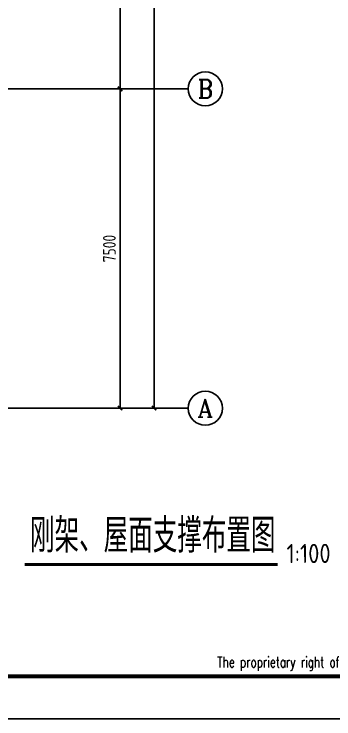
# Model space of a CAD drawing. Header units: millimetres. Extents: x 866309 to 879639, y 39442 to 44891.
# Drawn here: x 870919.5 to 870994.5, y 39448.6 to 39614.1 of the extents above; entities that cross this region are included whole.
import ezdxf
from ezdxf.enums import TextEntityAlignment as Align

# ---------------------------------------------------------------- set-up
doc = ezdxf.new("R2010")
doc.units = ezdxf.units.MM
doc.header["$LTSCALE"] = 1000
doc.header["$MEASUREMENT"] = 0
doc.linetypes.add('CENTER', pattern=[2, 1.25, -0.25, 0.25, -0.25])
doc.linetypes.add('DOTE', pattern=[2.42, 2, -0.2, 0.02, -0.2])
for name, color, linetype in [('AXIS', 3, 'Continuous'), ('AXIS_TEXT', 7, 'Continuous'), ('DIM', 7, 'Continuous'), ('DOTE', 1, 'DOTE'), ('NUM', 7, 'Continuous')]:
    doc.layers.add(name, color=color, linetype=linetype)
doc.styles.add('_TCH_AXIS', font='COMPLEX', dxfattribs={"bigfont": 'GBCBIG'})
doc.styles.add('COMPLEX', font='COMPLEX')
doc.styles.add('ECEC_TQ', font='txt_l.shx', dxfattribs={"bigfont": 'hztxt_l.shx'})
doc.styles.add('GBHZ', font='gbenor.shx', dxfattribs={"width": 0.9, "bigfont": 'gbcbig.shx'})
doc.dimstyles.new('Y100', dxfattribs={"dimscale": 0, "dimtxt": 3, "dimasz": 0.01, "dimexe": 1.2, "dimexo": 2, "dimgap": 1, "dimtad": 1, "dimdec": 0, "dimlfac": 100, "dimzin": 0, "dimdsep": 46, "dimtxsty": 'GBHZ', "dimblk": 'DX', "dimcen": 0.09, "dimdle": 1, "dimclrd": 7, "dimclre": 7, "dimclrt": 7, "dimadec": 0, "dimazin": 0, "dimtfac": 1, "dimtdec": 0, "dimtix": 1, "dimtmove": 2, "dimatfit": 3, "dimldrblk": 'DX', "dimfxl": 0, "dimtolj": 1, "dimtzin": 0, "dimarcsym": 0})

# ---------------------------------------------------------------- blocks, each defined once
blk = doc.blocks.new('_AXISO')
blk.add_circle((0, 0), 0.5)
at = {"layer": 'AXIS_TEXT', "style": 'COMPLEX', "width": 1.041667}
blk.add_attdef('A', text='', height=0.56, dxfattribs=at).set_placement((-0.25, -0.28), (0.25, -0.28), align=Align.FIT)
blk = doc.blocks.new('DX')
at = {"color": 0, "linetype": 'ByBlock', "const_width": 40}
blk.add_lwpolyline([(-54, -51), (46, 49)], dxfattribs=at)
blk = doc.blocks.new('*D1683')
at = {"layer": 'Defpoints', "color": 0, "transparency": 16777216}
for p in [(870928.33, 39596.59), (870944.33, 39596.59), (870928.33, 39521.59)]:
    blk.add_point(p, dxfattribs=at)
at = {"layer": 'dim', "color": 7, "lineweight": -2, "transparency": 16777216}
for p, q in [((870930.33, 39596.59), (870945.53, 39596.59)), ((870944.33, 39521.6), (870944.33, 39596.58)), ((870930.33, 39521.59), (870945.53, 39521.59))]:
    blk.add_line(p, q, dxfattribs=at)
at = {"layer": 'dim', "color": 7, "lineweight": -2, "transparency": 16777216, "xscale": 0.01, "yscale": 0.01, "zscale": 0.01}
for p, rotation in [((870944.33, 39596.59), 90), ((870944.33, 39521.59), 270)]:
    blk.add_blockref('DX', p, dxfattribs=dict(at, rotation=rotation))
at = {"layer": 'dim', "color": 7, "transparency": 16777216, "insert": (870941.83, 39559.09), "char_height": 3, "attachment_point": 5, "rotation": 90, "style": 'GBHZ'}
blk.add_mtext('\\A1;7500', dxfattribs=at)
blk = doc.blocks.new('*D1684')
at = {"layer": 'Defpoints', "color": 0, "transparency": 16777216}
for p in [(870928.33, 39671.59), (870944.33, 39671.59), (870928.33, 39596.59)]:
    blk.add_point(p, dxfattribs=at)
at = {"layer": 'dim', "color": 7, "lineweight": -2, "transparency": 16777216}
for p, q in [((870930.33, 39671.59), (870945.53, 39671.59)), ((870944.33, 39596.6), (870944.33, 39671.58)), ((870930.33, 39596.59), (870945.53, 39596.59))]:
    blk.add_line(p, q, dxfattribs=at)
at = {"layer": 'dim', "color": 7, "lineweight": -2, "transparency": 16777216, "xscale": 0.01, "yscale": 0.01, "zscale": 0.01}
for p, rotation in [((870944.33, 39671.59), 90), ((870944.33, 39596.59), 270)]:
    blk.add_blockref('DX', p, dxfattribs=dict(at, rotation=rotation))
at = {"layer": 'dim', "color": 7, "transparency": 16777216, "insert": (870941.83, 39634.09), "char_height": 3, "attachment_point": 5, "rotation": 90, "style": 'GBHZ'}
blk.add_mtext('\\A1;7500', dxfattribs=at)
blk = doc.blocks.new('*D1689')
at = {"layer": 'Defpoints', "color": 0, "transparency": 16777216}
for p in [(870928.33, 39971.59), (870952.33, 39971.59), (870928.33, 39521.59)]:
    blk.add_point(p, dxfattribs=at)
at = {"layer": 'dim', "color": 7, "lineweight": -2, "transparency": 16777216}
for p, q in [((870930.33, 39971.59), (870953.53, 39971.59)), ((870952.33, 39521.6), (870952.33, 39971.58)), ((870930.33, 39521.59), (870953.53, 39521.59))]:
    blk.add_line(p, q, dxfattribs=at)
at = {"layer": 'dim', "color": 7, "lineweight": -2, "transparency": 16777216, "xscale": 0.01, "yscale": 0.01, "zscale": 0.01}
for p, rotation in [((870952.33, 39971.59), 90), ((870952.33, 39521.59), 270)]:
    blk.add_blockref('DX', p, dxfattribs=dict(at, rotation=rotation))
at = {"layer": 'dim', "color": 7, "transparency": 16777216, "insert": (870949.83, 39746.59), "char_height": 3, "attachment_point": 5, "rotation": 90, "style": 'GBHZ'}
blk.add_mtext('\\A1;45000', dxfattribs=at)

msp = doc.modelspace()

# ---------------------------------------------------------------- linework, layer by layer
msp.add_line((871188.048, 39448.627), (870347.048, 39448.627))
at = {"color": 0, "const_width": 1}
msp.add_lwpolyline([(871178.048, 39458.627), (870372.048, 39458.627), (870372.048, 40032.627), (871178.048, 40032.627)], close=True, dxfattribs=at)
at = {"const_width": 0.667}
msp.add_lwpolyline([(870921.942, 39484.901), (870981.305, 39484.901)], dxfattribs=at)
at = {"layer": 'AXIS', "color": 0}
for p, q in [((870928.325, 39596.586), (870960.325, 39596.586)), ((870928.325, 39521.586), (870960.325, 39521.586))]:
    msp.add_line(p, q, dxfattribs=at)
at = {"layer": 'DOTE', "linetype": 'CENTER', "ltscale": 0.02}
for p, q in [((870426.325, 39596.586), (870928.325, 39596.586)), ((870928.325, 39596.586), (870426.325, 39596.586)), ((870928.325, 39521.586), (870426.325, 39521.586))]:
    msp.add_line(p, q, dxfattribs=at)

# ---------------------------------------------------------------- block references
at = {"layer": 'AXIS', "color": 0}
ref = msp.add_blockref('_AXISO', (870964.325, 39596.586), dxfattribs=dict(at, xscale=-8, yscale=8, zscale=8))
ref.add_attrib('A', 'B', dxfattribs={"layer": 'AXIS_TEXT', "color": 0, "height": 4.353, "style": '_TCH_AXIS'}).set_placement((870962.564, 39594.41), (870966.087, 39594.41), align=Align.FIT)
ref = msp.add_blockref('_AXISO', (870964.325, 39521.586), dxfattribs=dict(at, xscale=-8, yscale=8, zscale=8))
ref.add_attrib('A', 'A', dxfattribs={"layer": 'AXIS_TEXT', "color": 0, "height": 4.252, "style": '_TCH_AXIS'}).set_placement((870962.503, 39519.46), (870966.148, 39519.46), align=Align.FIT)

# ---------------------------------------------------------------- texts
at = {"ltscale": 2, "style": 'GBHZ'}
msp.add_text('1:100', height=4.5, rotation=0.20444, dxfattribs=at).set_placement((870983.381, 39485.206))
at = {"style": 'ECEC_TQ', "width": 0.72}
msp.add_text('The proprietary right of this document belongs to Anhui Huadong Chemical And Medical Engineering  Co.,Ltd.  and any replication or transfer to the 3rd. side is forbidden without its permission. ', height=2.5, dxfattribs=at).set_placement((871088.048, 39461.627), align=Align.MIDDLE)
at = {"layer": 'NUM', "style": 'GBHZ'}
msp.add_text('刚架、屋面支撑布置图', height=8, dxfattribs=at).set_placement((870923.196, 39487.674))

# ---------------------------------------------------------------- dimensions: what is measured, and where the dimension line sits
at = {"layer": 'dim'}
for base, p1, p2, picture, middle in [((870952.325, 39971.586), (870928.325, 39521.586), (870928.325, 39971.586), '*D1689', (870949.825, 39746.586)), ((870944.325, 39671.586), (870928.325, 39596.586), (870928.325, 39671.586), '*D1684', (870941.825, 39634.086)), ((870944.325, 39596.586), (870928.325, 39521.586), (870928.325, 39596.586), '*D1683', (870941.825, 39559.086))]:
    dim = msp.add_linear_dim(base=base, p1=p1, p2=p2, angle=90, dimstyle='Y100', override={"dimscale": 1}, dxfattribs=at)
    dim.commit()
    dim.dimension.update_dxf_attribs({"geometry": picture, "text_midpoint": middle})

doc.saveas('drawing.dxf')
